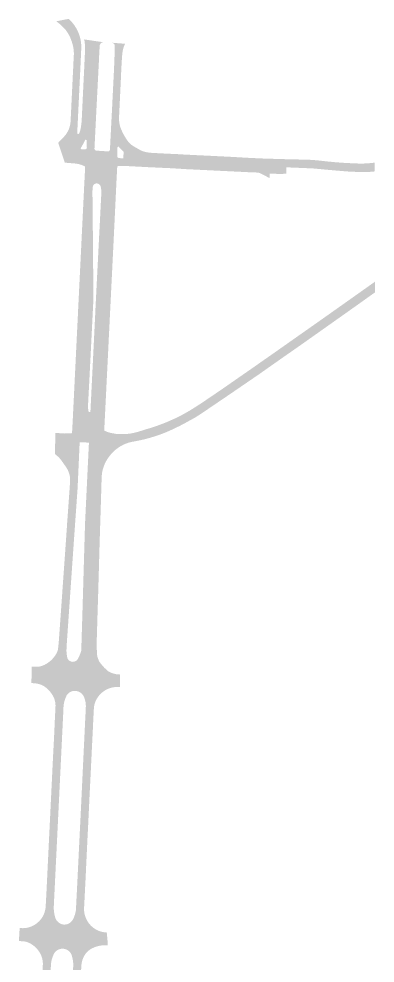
# Model space of a CAD drawing. Header units: inches. Extents: x 96822 to 101067, y 435686 to 441786.
# Drawn here: x 97114.6 to 97298.3, y 436173.1 to 436660.6 of the extents above; entities that cross this region are included whole.
import ezdxf

# ---------------------------------------------------------------- set-up
doc = ezdxf.new("R2010")
doc.units = ezdxf.units.IN
doc.header["$MEASUREMENT"] = 0

msp = doc.modelspace()

# ---------------------------------------------------------------- hatches: boundary and pattern name
for points in [[(97146.37, 436636.67), (97145.72, 436623.18), (97144.68, 436601.65), (97139.81, 436602.46), (97140.06, 436602.97), (97140.24, 436603.39), (97140.42, 436603.82), (97140.57, 436604.25), (97140.71, 436604.69), (97140.84, 436605.13), (97140.95, 436605.58), (97141.04, 436606.03), (97141.12, 436606.48), (97141.19, 436606.93), (97141.24, 436607.39), (97141.26, 436607.77), (97141.33, 436609.19), (97141.79, 436618.66), (97142.39, 436631.12), (97142.69, 436636.82), (97142.74, 436638.22), (97142.86, 436641.2), (97142.94, 436642.18), (97142.95, 436642.52), (97142.95, 436642.86), (97142.94, 436643.2), (97142.92, 436643.55), (97142.9, 436643.89), (97142.87, 436644.23), (97142.84, 436644.57), (97142.8, 436644.91), (97142.75, 436645.25), (97142.7, 436645.59), (97142.64, 436645.93), (97142.57, 436646.27), (97142.47, 436646.78), (97142.23, 436647.7), (97142.06, 436648.27), (97141.87, 436648.84), (97141.68, 436649.4), (97141.47, 436649.96), (97141.12, 436650.81), (97140.99, 436651.12), (97140.85, 436651.41), (97140.71, 436651.71), (97140.56, 436652.01), (97140.41, 436652.3), (97140.25, 436652.59), (97140.08, 436652.87), (97139.92, 436653.15), (97139.74, 436653.43), (97139.56, 436653.71), (97139.38, 436653.98), (97139.19, 436654.26), (97139, 436654.52), (97138.8, 436654.79), (97138.6, 436655.05), (97138.39, 436655.3), (97138.18, 436655.55), (97137.34, 436656.41), (97136.43, 436657.27), (97136.19, 436657.5), (97135.95, 436657.73), (97135.69, 436657.95), (97135.44, 436658.16), (97135.18, 436658.37), (97134.92, 436658.58), (97134.65, 436658.78), (97134.38, 436658.97), (97134.11, 436659.16), (97133.83, 436659.35), (97140.26, 436660.61), (97140.51, 436660.38), (97140.75, 436660.15), (97140.99, 436659.91), (97141.23, 436659.67), (97141.46, 436659.43), (97141.69, 436659.18), (97141.91, 436658.93), (97142.13, 436658.68), (97142.35, 436658.42), (97142.56, 436658.16), (97142.76, 436657.89), (97142.97, 436657.62), (97143.16, 436657.35), (97143.36, 436657.07), (97143.54, 436656.79), (97143.72, 436656.51), (97143.9, 436656.22), (97144.08, 436655.93), (97144.24, 436655.64), (97144.41, 436655.35), (97144.56, 436655.05), (97144.72, 436654.75), (97144.86, 436654.45), (97145.01, 436654.14), (97145.14, 436653.84), (97145.27, 436653.53), (97145.4, 436653.22), (97145.52, 436652.9), (97145.64, 436652.59), (97145.75, 436652.27), (97145.85, 436651.95), (97145.95, 436651.63), (97146.04, 436651.3), (97146.13, 436650.98), (97146.21, 436650.65), (97146.29, 436650.33), (97146.36, 436650), (97146.5, 436649.3), (97146.6, 436648.63), (97146.68, 436647.93), (97146.75, 436647.24), (97146.77, 436646.49), (97146.78, 436645.76), (97146.75, 436645.11), (97146.56, 436641.01), (97146.44, 436637.99), (97146.37, 436636.67)], [(97283.02, 436586.21), (97289.52, 436585.93), (97290.53, 436585.91), (97291.53, 436585.91), (97292.54, 436585.93), (97293.54, 436585.97), (97294.54, 436586.03), (97295.55, 436586.11), (97296.55, 436586.21), (97296.78, 436586.23), (97298.06, 436586.41), (97298.07, 436581.84), (97297.25, 436581.75), (97296.42, 436581.68), (97295.6, 436581.62), (97294.77, 436581.59), (97293.95, 436581.56), (97289.93, 436581.57), (97286.74, 436581.67), (97283.55, 436581.85), (97278.16, 436582.3), (97272.73, 436582.79), (97266.08, 436583.4), (97258.8, 436583.7), (97252.58, 436583.96), (97252.51, 436581.47), (97252.49, 436580.66), (97251.05, 436580.65), (97251.04, 436580.49), (97243.95, 436580.71), (97243.82, 436578.36), (97243.74, 436578.39), (97243.06, 436578.8), (97242.37, 436579.2), (97241.67, 436579.59), (97240.97, 436579.96), (97240.26, 436580.32), (97239.54, 436580.66), (97238.82, 436580.99), (97238.21, 436581.18), (97237.7, 436581.27), (97233.91, 436581.4), (97201, 436583.01), (97192.39, 436583.54), (97190.92, 436583.59), (97180.89, 436584.06), (97174.09, 436584.42), (97174.55, 436594.35), (97176.6, 436593.18), (97176.67, 436593.14), (97176.96, 436592.98), (97177.35, 436592.78), (97177.74, 436592.6), (97178.14, 436592.43), (97178.55, 436592.28), (97178.96, 436592.14), (97179.38, 436592.01), (97179.8, 436591.9), (97180.23, 436591.8), (97180.55, 436591.74), (97180.72, 436591.72), (97181, 436591.66), (97182.94, 436591.43), (97188.63, 436591.13), (97194.05, 436590.87), (97195.28, 436590.81), (97196.17, 436590.79), (97199.77, 436590.56), (97208.01, 436590.16), (97212.6, 436589.94), (97222.31, 436589.46), (97228.76, 436589.1), (97234.37, 436588.78), (97236.41, 436588.7), (97240.66, 436588.5), (97249.62, 436588.23), (97256.89, 436588.04), (97261.11, 436587.96), (97264.11, 436587.88), (97268.1, 436587.6), (97274.05, 436586.95), (97277.53, 436586.62), (97283.02, 436586.21)], [(97152.8, 436511.29), (97152.64, 436508.13), (97152.09, 436497.05), (97152.04, 436496.08), (97151.82, 436491.63), (97151.69, 436489.03), (97151.1, 436477.36), (97150.77, 436471.04), (97150.53, 436466.39), (97150.27, 436461.4), (97150.25, 436461.09), (97150.23, 436460.68), (97150.24, 436460.28), (97150.25, 436459.87), (97150.28, 436459.46), (97150.33, 436459.05), (97150.39, 436458.65), (97150.46, 436458.26), (97150.49, 436458.13), (97150.56, 436457.78), (97150.75, 436457.6), (97151.01, 436457.55), (97151.01, 436455.42), (97150.53, 436455.39), (97142.43, 436454.74), (97142.48, 436455.71), (97142.48, 436455.76), (97143.2, 436470.44), (97144.05, 436487.86), (97144.07, 436488.4), (97144.16, 436490.18), (97144.41, 436495.33), (97144.48, 436496.75), (97145.02, 436507.68), (97145.16, 436510.69), (97145.35, 436514.61), (97145.37, 436514.85), (97145.39, 436515.4), (97145.5, 436517.57), (97145.51, 436517.74), (97145.69, 436521.49), (97146.21, 436532.15), (97146.3, 436533.94), (97146.5, 436538.08), (97146.68, 436541.81), (97146.72, 436542.49), (97146.77, 436543.52), (97146.84, 436545.06), (97148.33, 436575.61), (97155.8, 436576.19), (97155.83, 436575.31), (97155.32, 436575.55), (97154.77, 436575.66), (97154.27, 436575.59), (97153.75, 436575.39), (97153.72, 436575.39), (97153.28, 436575.04), (97152.96, 436574.67), (97152.74, 436574.06), (97152.57, 436572.68), (97152.53, 436571.11), (97152.8, 436544.01), (97152.8, 436543.85), (97152.81, 436542.94), (97152.81, 436542.61), (97152.81, 436542.28), (97152.85, 436538.05), (97152.88, 436533.87), (97152.89, 436532.71), (97152.98, 436521.96), (97153.02, 436518.25), (97153.02, 436518.08), (97153.03, 436516.57), (97153.02, 436516), (97153, 436515.34), (97152.8, 436511.29)], [(97162.81, 436533.15), (97162.3, 436522.76), (97162.11, 436518.98), (97162.1, 436518.8), (97162, 436516.7), (97161.97, 436516.17), (97161.96, 436515.89), (97161.78, 436512.26), (97161.61, 436508.83), (97161.05, 436497.4), (97161.02, 436496.94), (97160.83, 436493.14), (97160.67, 436489.75), (97159.78, 436471.78), (97159.06, 436457.25), (97159, 436456.06), (97151.01, 436455.42), (97151.01, 436457.51), (97151.35, 436457.66), (97151.5, 436457.89), (97151.5, 436458.15), (97152.14, 436471.15), (97153.03, 436489.14), (97153.16, 436491.87), (97153.19, 436492.32), (97153.37, 436496.21), (97153.42, 436497.1), (97153.96, 436508.22), (97154.11, 436511.43), (97154.3, 436515.26), (97154.31, 436515.55), (97154.34, 436516.11), (97154.36, 436516.63), (97154.44, 436518.19), (97154.45, 436518.35), (97154.64, 436522.11), (97155.18, 436532.7), (97155.24, 436533.85), (97155.49, 436538.68), (97155.51, 436539.11), (97155.68, 436542.51), (97155.71, 436543.11), (97155.72, 436543.2), (97155.73, 436543.35), (97155.77, 436544.25), (97156.51, 436558.66), (97157.09, 436570.19), (97157.12, 436571.52), (97157.01, 436572.83), (97156.75, 436574.11), (97156.51, 436574.67), (97156.24, 436575), (97155.83, 436575.31), (97155.8, 436576.19), (97164.92, 436576.89), (97164.15, 436560.59), (97163.39, 436544.87), (97163.34, 436543.73), (97163.31, 436543.13), (97163.27, 436542.37), (97163.06, 436538.13), (97162.81, 436533.15)], [(97243.75, 436480.87), (97238.5, 436477.16), (97236.88, 436476.05), (97223.23, 436466.7), (97209.04, 436457.06), (97205.79, 436454.95), (97202.69, 436453.23), (97198.96, 436451.18), (97197.03, 436450.2), (97195.08, 436449.27), (97193.75, 436448.62), (97192.42, 436448.01), (97191.07, 436447.42), (97189.71, 436446.86), (97188.34, 436446.33), (97186.96, 436445.82), (97185.57, 436445.34), (97182.61, 436444.42), (97180.98, 436443.97), (97179.34, 436443.54), (97177.69, 436443.16), (97176.03, 436442.81), (97174.36, 436442.49), (97173.08, 436442.25), (97172.2, 436442.05), (97170.92, 436441.71), (97169.66, 436441.27), (97168.3, 436440.65), (97167.29, 436440.11), (97166.21, 436439.44), (97166.88, 436446.26), (97168, 436446.22), (97168.61, 436446.23), (97169.22, 436446.24), (97169.82, 436446.27), (97170.43, 436446.31), (97171.03, 436446.37), (97172.21, 436446.51), (97174.42, 436446.99), (97176.38, 436447.5), (97181.15, 436449.01), (97182.1, 436449.26), (97184.26, 436449.96), (97186.39, 436450.7), (97188.51, 436451.49), (97190.61, 436452.32), (97191.72, 436452.79), (97195.62, 436454.54), (97197.16, 436455.31), (97198.68, 436456.1), (97200.19, 436456.92), (97201.68, 436457.77), (97203.15, 436458.64), (97204.61, 436459.55), (97206.05, 436460.48), (97208.79, 436462.24), (97218.95, 436469.14), (97224.26, 436472.83), (97231.66, 436477.98), (97234.96, 436480.27), (97237.97, 436482.38), (97238.8, 436482.97), (97240.68, 436484.29), (97242.54, 436485.57), (97270.93, 436505.56), (97287.82, 436517.53), (97298.27, 436524.94), (97298.29, 436519.43), (97284.33, 436509.48), (97259.22, 436491.7), (97253.22, 436487.52), (97243.75, 436480.87)], [(97142.34, 436328.64), (97143.26, 436313.64), (97142.95, 436313.62), (97142.71, 436313.6), (97142.48, 436313.57), (97142.25, 436313.52), (97142.03, 436313.46), (97141.8, 436313.39), (97141.58, 436313.32), (97141.37, 436313.23), (97141.16, 436313.12), (97140.95, 436313.01), (97140.75, 436312.89), (97140.56, 436312.76), (97140.38, 436312.62), (97140.2, 436312.47), (97140.03, 436312.31), (97139.86, 436312.14), (97139.71, 436311.97), (97139.56, 436311.78), (97139.43, 436311.59), (97139.3, 436311.4), (97139.19, 436311.19), (97139.08, 436310.99), (97138.99, 436310.77), (97138.93, 436310.63), (97138.79, 436310.29), (97138.68, 436310.02), (97138.57, 436309.75), (97138.47, 436309.48), (97138.38, 436309.21), (97138.29, 436308.94), (97138.2, 436308.66), (97138.12, 436308.39), (97138.04, 436308.11), (97137.97, 436307.83), (97137.91, 436307.55), (97137.85, 436307.27), (97137.79, 436306.98), (97137.74, 436306.7), (97137.69, 436306.41), (97137.65, 436306.13), (97137.62, 436305.84), (97137.48, 436302.41), (97137.36, 436300), (97137.32, 436299.22), (97133.17, 436299.41), (97133.2, 436300), (97133.44, 436304.82), (97133.45, 436305.21), (97133.47, 436305.48), (97133.48, 436305.83), (97133.48, 436306.19), (97133.47, 436306.54), (97133.44, 436306.89), (97133.4, 436307.25), (97133.36, 436307.6), (97133.29, 436307.95), (97133.22, 436308.29), (97133.14, 436308.64), (97133.04, 436308.98), (97132.93, 436309.32), (97132.82, 436309.65), (97132.69, 436309.98), (97132.55, 436310.31), (97132.39, 436310.63), (97132.23, 436310.94), (97132.06, 436311.25), (97131.88, 436311.56), (97131.73, 436311.78), (97131.4, 436312.26), (97131.27, 436312.45), (97131.07, 436312.74), (97130.79, 436313.1), (97130.5, 436313.46), (97130.2, 436313.8), (97129.88, 436314.14), (97129.56, 436314.46), (97129.22, 436314.77), (97128.96, 436315), (97128.45, 436315.4), (97128, 436315.73), (97127.56, 436316.03), (97127.19, 436316.24), (97126.94, 436316.37), (97126.59, 436316.54), (97126.24, 436316.7), (97125.89, 436316.85), (97125.53, 436316.98), (97125.17, 436317.1), (97124.8, 436317.21), (97124.43, 436317.3), (97124.05, 436317.38), (97123.67, 436317.45), (97123.3, 436317.51), (97122.9, 436317.55), (97121.7, 436317.63), (97121.09, 436317.66), (97121.04, 436317.66), (97121.26, 436326.14), (97122.14, 436326.1), (97122.5, 436326.09), (97122.98, 436326.07), (97123.32, 436326.06), (97123.66, 436326.06), (97124, 436326.07), (97124.34, 436326.1), (97124.68, 436326.14), (97125.02, 436326.19), (97125.35, 436326.25), (97125.68, 436326.32), (97126.02, 436326.4), (97126.34, 436326.5), (97126.67, 436326.6), (97126.99, 436326.72), (97127.3, 436326.85), (97127.62, 436326.99), (97127.85, 436327.1), (97129.05, 436327.8), (97129.39, 436328.02), (97129.6, 436328.16), (97129.8, 436328.3), (97130, 436328.45), (97130.19, 436328.6), (97130.39, 436328.75), (97130.58, 436328.91), (97130.77, 436329.07), (97130.96, 436329.23), (97131.14, 436329.39), (97131.32, 436329.56), (97131.5, 436329.73), (97131.67, 436329.91), (97131.84, 436330.09), (97132.01, 436330.27), (97132.18, 436330.45), (97132.34, 436330.64), (97132.5, 436330.83), (97132.65, 436331.02), (97132.81, 436331.21), (97132.96, 436331.41), (97133.1, 436331.61), (97133.24, 436331.81), (97133.38, 436332.02), (97133.52, 436332.23), (97133.65, 436332.44), (97133.77, 436332.65), (97134.06, 436333.16), (97134.13, 436333.29), (97134.24, 436333.5), (97134.36, 436333.76), (97134.46, 436334.03), (97134.56, 436334.3), (97134.63, 436334.58), (97134.69, 436334.86), (97134.74, 436335.15), (97134.76, 436335.34), (97134.9, 436336.38), (97135.11, 436338.2), (97135.2, 436339.43), (97136.16, 436352.91), (97137.39, 436370.33), (97138.49, 436385.78), (97138.74, 436389.57), (97138.78, 436390.01), (97139.41, 436399.07), (97139.42, 436399.47), (97139.92, 436406.26), (97141.01, 436421.74), (97141.02, 436421.97), (97141.03, 436422.28), (97141.03, 436422.69), (97141.01, 436423.09), (97140.98, 436423.5), (97140.94, 436423.91), (97140.88, 436424.32), (97140.81, 436424.72), (97140.72, 436425.12), (97140.62, 436425.52), (97140.51, 436425.91), (97140.38, 436426.3), (97140.24, 436426.69), (97140.09, 436427.07), (97139.92, 436427.44), (97139.74, 436427.81), (97139.55, 436428.18), (97139.35, 436428.53), (97139.14, 436428.88), (97138.91, 436429.22), (97138.73, 436429.47), (97137.71, 436430.93), (97136.52, 436432.62), (97136.23, 436433), (97136.05, 436433.22), (97135.86, 436433.44), (97135.67, 436433.66), (97135.47, 436433.88), (97135.27, 436434.09), (97134.79, 436434.57), (97134.5, 436434.83), (97134.21, 436435.09), (97133.78, 436435.47), (97133.16, 436435.97), (97133.45, 436446.79), (97135.49, 436446.7), (97135.8, 436446.69), (97138.14, 436446.53), (97141.57, 436446.55), (97141.79, 436446.59), (97141.96, 436446.81), (97142.09, 436448.17), (97142.43, 436454.74), (97150.53, 436455.39), (97150.66, 436447.38), (97149.74, 436441.87), (97145.94, 436442.05), (97145.82, 436439.35), (97144.92, 436419.37), (97144.88, 436418.37), (97142.91, 436390.37), (97139.29, 436338.02), (97139.2, 436336.21), (97139.12, 436334.48), (97139.21, 436332.75), (97139.52, 436330.88), (97139.61, 436330.6), (97139.71, 436330.36), (97139.83, 436330.14), (97139.97, 436329.93), (97140.12, 436329.72), (97140.3, 436329.53), (97140.48, 436329.36), (97140.68, 436329.2), (97140.89, 436329.06), (97141.12, 436328.94), (97141.35, 436328.84), (97141.59, 436328.76), (97141.84, 436328.7), (97142.09, 436328.66), (97142.34, 436328.64)], [(97155.09, 436351.25), (97154.78, 436340.99), (97154.72, 436338.78), (97154.69, 436337.34), (97154.76, 436335.54), (97154.89, 436332.31), (97154.94, 436332.01), (97155.03, 436331.61), (97155.13, 436331.22), (97155.24, 436330.83), (97155.36, 436330.44), (97155.5, 436330.06), (97155.66, 436329.68), (97155.78, 436329.4), (97155.87, 436329.2), (97156.05, 436328.8), (97156.31, 436328.43), (97156.57, 436328.07), (97156.84, 436327.72), (97157.11, 436327.37), (97157.39, 436327.03), (97157.68, 436326.69), (97157.97, 436326.36), (97158.27, 436326.03), (97158.58, 436325.7), (97158.89, 436325.39), (97159.21, 436325.08), (97159.53, 436324.77), (97159.86, 436324.47), (97160.19, 436324.18), (97160.53, 436323.89), (97160.76, 436323.73), (97160.97, 436323.58), (97161.42, 436323.35), (97161.8, 436323.17), (97162.19, 436323), (97162.59, 436322.85), (97162.99, 436322.71), (97163.4, 436322.58), (97163.81, 436322.47), (97164.22, 436322.37), (97164.64, 436322.28), (97165.06, 436322.21), (97165.51, 436322.15), (97166.77, 436322.09), (97166.72, 436315.59), (97165.12, 436315.63), (97164.78, 436315.63), (97164.41, 436315.61), (97164.04, 436315.58), (97163.68, 436315.54), (97163.31, 436315.49), (97162.95, 436315.42), (97162.58, 436315.34), (97161.97, 436315.17), (97161.5, 436315.03), (97161.04, 436314.87), (97160.59, 436314.69), (97160.16, 436314.49), (97159.74, 436314.29), (97159.33, 436314.06), (97158.93, 436313.83), (97158.55, 436313.58), (97158.2, 436313.33), (97157.86, 436313.07), (97157.52, 436312.8), (97157.2, 436312.52), (97156.89, 436312.23), (97156.59, 436311.92), (97156.3, 436311.61), (97156.02, 436311.29), (97155.81, 436311.04), (97155.7, 436310.89), (97155.52, 436310.67), (97155.3, 436310.37), (97155.08, 436310.06), (97154.88, 436309.74), (97154.69, 436309.41), (97154.51, 436309.08), (97154.34, 436308.75), (97154.18, 436308.41), (97154.04, 436308.06), (97153.9, 436307.71), (97153.78, 436307.35), (97153.67, 436306.99), (97153.58, 436306.63), (97153.49, 436306.26), (97153.42, 436305.89), (97153.36, 436305.52), (97153.31, 436305.1), (97153.22, 436303.83), (97153.1, 436301.36), (97153.03, 436300), (97152.95, 436298.46), (97148.79, 436298.63), (97148.86, 436300), (97148.96, 436301.84), (97149.1, 436304.39), (97149.11, 436305.06), (97149.12, 436305.37), (97149.13, 436305.78), (97149.12, 436306.2), (97149.1, 436306.62), (97149.06, 436307.03), (97149.01, 436307.44), (97148.94, 436307.85), (97148.86, 436308.26), (97148.77, 436308.67), (97148.66, 436309.07), (97148.54, 436309.47), (97148.41, 436309.86), (97148.25, 436310.26), (97148.04, 436310.76), (97147.86, 436311.1), (97147.68, 436311.39), (97147.48, 436311.66), (97147.27, 436311.92), (97147.04, 436312.17), (97146.79, 436312.39), (97146.53, 436312.61), (97146.26, 436312.8), (97145.97, 436312.97), (97145.67, 436313.13), (97145.36, 436313.26), (97145.05, 436313.38), (97144.72, 436313.47), (97144.4, 436313.54), (97144.06, 436313.59), (97143.73, 436313.62), (97143.52, 436313.63), (97143.26, 436313.64), (97142.34, 436328.62), (97142.87, 436328.67), (97143.22, 436328.75), (97143.57, 436328.88), (97143.9, 436329.04), (97144.21, 436329.24), (97144.49, 436329.47), (97144.74, 436329.74), (97144.96, 436330.03), (97145.61, 436331.24), (97146.07, 436332.38), (97146.57, 436333.75), (97146.75, 436334.37), (97146.79, 436334.98), (97146.81, 436335.87), (97146.86, 436337.7), (97147.38, 436354.58), (97148.42, 436390.26), (97148.66, 436398.28), (97148.72, 436400.28), (97148.84, 436402.85), (97149.92, 436425.3), (97150.72, 436441.83), (97149.74, 436441.87), (97150.66, 436447.38), (97150.53, 436455.39), (97151.01, 436455.42), (97159, 436456.06), (97158.62, 436448.32), (97158.72, 436447.96), (97160.33, 436447.3), (97161.73, 436446.88), (97164.55, 436446.35), (97166.88, 436446.26), (97166.21, 436439.44), (97166.08, 436439.36), (97165.53, 436438.97), (97165.2, 436438.73), (97164.88, 436438.48), (97164.56, 436438.22), (97163.86, 436437.63), (97163.43, 436437.22), (97163.17, 436436.97), (97162.91, 436436.71), (97162.66, 436436.45), (97162.42, 436436.18), (97162.17, 436435.91), (97161.94, 436435.63), (97161.71, 436435.35), (97161.48, 436435.06), (97161.26, 436434.77), (97161.06, 436434.51), (97160.86, 436434.24), (97160.67, 436433.97), (97160.48, 436433.69), (97160.29, 436433.41), (97160.12, 436433.13), (97159.94, 436432.85), (97159.77, 436432.56), (97159.61, 436432.27), (97159.45, 436431.97), (97159.3, 436431.68), (97159.15, 436431.38), (97159.01, 436431.08), (97158.87, 436430.77), (97158.74, 436430.47), (97158.61, 436430.16), (97158.49, 436429.85), (97158.37, 436429.53), (97158.26, 436429.22), (97158.15, 436428.9), (97158.05, 436428.58), (97157.96, 436428.26), (97157.87, 436427.94), (97157.79, 436427.62), (97157.71, 436427.29), (97157.63, 436426.93), (97157.56, 436426.57), (97157.5, 436426.21), (97157.45, 436425.84), (97157.4, 436425.48), (97157.36, 436425.11), (97157.32, 436424.74), (97157.29, 436424.37), (97157.27, 436423.88), (97157.25, 436423.16), (97156.97, 436413.6), (97156.9, 436411.34), (97156.59, 436401.24), (97156.52, 436399.36), (97156.45, 436397.21), (97156.19, 436388.72), (97155.84, 436376.24), (97155.48, 436363.77), (97155.09, 436351.25)], [(97137.65, 436193.01), (97137.7, 436180.47), (97137.12, 436180.51), (97136.54, 436180.48), (97135.96, 436180.39), (97135.4, 436180.22), (97134.86, 436179.99), (97134.35, 436179.71), (97133.88, 436179.36), (97133.45, 436178.96), (97133.07, 436178.51), (97132.76, 436178.06), (97132.43, 436177.37), (97132.14, 436176.7), (97131.88, 436176.02), (97131.66, 436175.33), (97131.48, 436174.62), (97131.33, 436173.91), (97131.22, 436173.19), (97131.15, 436172.56), (97130.98, 436169.54), (97130.83, 436166.31), (97128.76, 436124.5), (97127.89, 436106.9), (97123.76, 436107.14), (97123.95, 436110.9), (97124.66, 436125.41), (97125.42, 436140.93), (97126.18, 436156.44), (97126.67, 436166.53), (97126.93, 436171.97), (97126.95, 436172.25), (97126.96, 436172.72), (97126.95, 436173.29), (97126.9, 436173.86), (97126.83, 436174.42), (97126.73, 436174.98), (97126.6, 436175.54), (97126.44, 436176.09), (97126.25, 436176.62), (97126.04, 436177.15), (97125.8, 436177.67), (97125.53, 436178.17), (97125.25, 436178.65), (97124.77, 436179.36), (97124.37, 436179.9), (97123.93, 436180.43), (97123.47, 436180.93), (97122.98, 436181.4), (97122.46, 436181.85), (97121.94, 436182.26), (97121.4, 436182.64), (97120.84, 436182.99), (97120.26, 436183.31), (97119.66, 436183.6), (97119.11, 436183.84), (97118.62, 436184.01), (97118.1, 436184.14), (97117.54, 436184.26), (97116.96, 436184.34), (97116.33, 436184.4), (97115.8, 436184.41), (97114.6, 436184.47), (97115, 436191.16), (97115.88, 436191.15), (97116.17, 436191.13), (97116.66, 436191.12), (97117.24, 436191.13), (97117.81, 436191.18), (97118.39, 436191.25), (97118.96, 436191.36), (97119.52, 436191.49), (97120.08, 436191.65), (97120.63, 436191.84), (97121.17, 436192.05), (97121.69, 436192.3), (97122.21, 436192.57), (97122.72, 436192.87), (97123.3, 436193.25), (97123.74, 436193.57), (97124.24, 436193.97), (97124.72, 436194.41), (97125.18, 436194.86), (97125.61, 436195.35), (97126.02, 436195.85), (97126.39, 436196.38), (97126.74, 436196.92), (97127.06, 436197.48), (97127.35, 436198.06), (97127.62, 436198.69), (97127.84, 436199.32), (97128.04, 436200.02), (97128.21, 436200.72), (97128.34, 436201.44), (97128.42, 436202.12), (97128.44, 436202.81), (97128.84, 436210.26), (97129.16, 436216.88), (97129.81, 436230.38), (97130.47, 436243.88), (97131.27, 436260.35), (97131.88, 436272.96), (97131.97, 436274.82), (97132.13, 436278.15), (97132.58, 436286.82), (97132.76, 436290.31), (97133.17, 436299.41), (97137.32, 436299.22), (97134.58, 436242.94), (97132.97, 436209.98), (97132.81, 436206.79), (97132.6, 436202.46), (97132.58, 436201.23), (97132.64, 436200.29), (97132.71, 436199.64), (97132.8, 436198.99), (97132.91, 436198.35), (97133.05, 436197.71), (97133.22, 436197.05), (97133.44, 436196.33), (97133.66, 436195.81), (97133.92, 436195.34), (97134.23, 436194.9), (97134.58, 436194.49), (97134.99, 436194.1), (97135.47, 436193.76), (97135.98, 436193.47), (97136.51, 436193.25), (97137.07, 436193.09), (97137.65, 436193.01)], [(97159.9, 436188.88), (97160.45, 436183.3), (97160.42, 436182.29), (97159.8, 436182.32), (97158.77, 436182.32), (97158.37, 436182.3), (97157.84, 436182.27), (97157.31, 436182.21), (97156.79, 436182.13), (97156.26, 436182.04), (97155.74, 436181.93), (97155.23, 436181.8), (97154.71, 436181.65), (97154.21, 436181.49), (97153.71, 436181.31), (97153.21, 436181.11), (97152.73, 436180.89), (97152.37, 436180.72), (97151.88, 436180.46), (97151.47, 436180.2), (97151.18, 436180.01), (97150.91, 436179.81), (97150.64, 436179.6), (97150.37, 436179.37), (97150.12, 436179.14), (97149.87, 436178.91), (97149.63, 436178.66), (97149.4, 436178.4), (97149.18, 436178.14), (97148.98, 436177.87), (97148.78, 436177.6), (97148.59, 436177.32), (97148.41, 436177.03), (97148.24, 436176.74), (97148.08, 436176.44), (97147.93, 436176.14), (97147.79, 436175.83), (97147.66, 436175.52), (97147.52, 436175.15), (97147.34, 436174.6), (97147.21, 436174.13), (97147.09, 436173.65), (97146.99, 436173.16), (97146.9, 436172.67), (97146.84, 436172.18), (97146.78, 436171.69), (97146.76, 436171.32), (97146.76, 436171.02), (97146.48, 436165.59), (97146.35, 436162.73), (97146.02, 436155.49), (97145.25, 436139.96), (97144.61, 436127.05), (97144.48, 436124.43), (97143.78, 436109.89), (97143.58, 436106.02), (97139.42, 436106.25), (97140.32, 436124.26), (97142.35, 436165.81), (97142.49, 436169.02), (97142.59, 436170.98), (97142.61, 436171.4), (97142.63, 436171.96), (97142.63, 436172.53), (97142.6, 436173.09), (97142.56, 436173.66), (97142.49, 436174.22), (97142.41, 436174.78), (97142.31, 436175.33), (97142.18, 436175.88), (97142.04, 436176.42), (97141.85, 436177.05), (97141.74, 436177.36), (97141.61, 436177.66), (97141.45, 436177.96), (97141.28, 436178.25), (97141.08, 436178.52), (97140.87, 436178.79), (97140.64, 436179.03), (97140.39, 436179.26), (97140.13, 436179.48), (97139.86, 436179.67), (97139.57, 436179.85), (97139.27, 436180.01), (97138.96, 436180.14), (97138.65, 436180.26), (97138.32, 436180.35), (97138, 436180.42), (97137.7, 436180.47), (97137.65, 436193.01), (97138.1, 436192.99), (97138.43, 436193), (97138.76, 436193.03), (97139.09, 436193.09), (97139.41, 436193.16), (97139.72, 436193.26), (97140.03, 436193.38), (97140.33, 436193.52), (97140.62, 436193.68), (97140.9, 436193.86), (97141.16, 436194.05), (97141.41, 436194.27), (97141.65, 436194.5), (97141.88, 436194.78), (97142.13, 436195.13), (97142.29, 436195.38), (97142.45, 436195.64), (97142.59, 436195.9), (97142.73, 436196.17), (97142.86, 436196.44), (97142.98, 436196.72), (97143.08, 436197), (97143.19, 436197.3), (97143.39, 436197.85), (97143.53, 436198.25), (97143.65, 436198.65), (97143.75, 436199.06), (97143.84, 436199.48), (97143.91, 436199.89), (97143.97, 436200.31), (97144.02, 436200.73), (97144.04, 436201.07), (97144.3, 436206.27), (97144.47, 436209.48), (97146.62, 436253.23), (97148.79, 436298.63), (97152.95, 436298.46), (97152.77, 436294.47), (97152.51, 436289.29), (97152.35, 436286.15), (97151.75, 436273.77), (97151.64, 436271.41), (97151.03, 436259.26), (97150.29, 436243.72), (97149.93, 436236.7), (97149.57, 436229.21), (97148.94, 436215.72), (97148.61, 436209.29), (97148.23, 436201.84), (97148.21, 436201.53), (97148.2, 436201.12), (97148.21, 436200.7), (97148.22, 436200.29), (97148.26, 436199.87), (97148.3, 436199.46), (97148.36, 436199.05), (97148.44, 436198.64), (97148.53, 436198.24), (97148.63, 436197.84), (97148.75, 436197.44), (97148.88, 436197.05), (97149.02, 436196.66), (97149.17, 436196.27), (97149.34, 436195.89), (97149.53, 436195.52), (97149.72, 436195.16), (97149.93, 436194.79), (97150.25, 436194.28), (97150.49, 436193.93), (97150.73, 436193.6), (97150.98, 436193.28), (97151.25, 436192.96), (97151.52, 436192.66), (97151.81, 436192.36), (97152.11, 436192.08), (97152.41, 436191.8), (97152.73, 436191.54), (97153.07, 436191.27), (97153.42, 436191.02), (97153.78, 436190.78), (97154.14, 436190.56), (97154.52, 436190.35), (97154.9, 436190.15), (97155.29, 436189.97), (97155.68, 436189.8), (97156.1, 436189.64), (97156.47, 436189.51), (97156.87, 436189.38), (97157.27, 436189.27), (97157.68, 436189.18), (97158.09, 436189.1), (97158.5, 436189.03), (97158.88, 436188.98), (97159.27, 436188.94), (97159.9, 436188.88)]]:
    msp.add_hatch(color=256).paths.add_polyline_path(points, flags=0)
h = msp.add_hatch(color=256)
h.paths.add_polyline_path([(97154.7, 436616.14), (97154.25, 436607.2), (97153.58, 436593.78), (97153.57, 436593.64), (97153.57, 436593.62), (97153.57, 436593.61), (97153.57, 436593.45), (97153.66, 436593.16), (97153.82, 436592.91), (97154.06, 436592.72), (97154.34, 436592.61), (97157.05, 436592.41), (97155.96, 436584.41), (97155.8, 436576.19), (97148.33, 436575.61), (97148.35, 436575.91), (97148.6, 436580.87), (97148.7, 436583.1), (97148.76, 436584.35), (97148.45, 436584.51), (97148.02, 436584.72), (97147.59, 436584.91), (97147.16, 436585.09), (97146.71, 436585.25), (97146.27, 436585.4), (97145.81, 436585.53), (97145.35, 436585.64), (97144.89, 436585.74), (97144.43, 436585.83), (97143.96, 436585.89), (97143.49, 436585.95), (97142.88, 436585.99), (97140.2, 436586.21), (97138.29, 436586.37), (97134.88, 436596.56), (97135.07, 436596.8), (97135.06, 436596.95), (97136.72, 436598.5), (97138.68, 436600.69), (97139.81, 436602.46), (97144.68, 436601.65), (97144.69, 436601.46), (97144.88, 436601.22), (97145.16, 436601.12), (97145.45, 436601.2), (97145.87, 436601.83), (97146.18, 436602.76), (97146.34, 436603.46), (97146.48, 436604.16), (97146.6, 436604.87), (97146.71, 436605.58), (97146.81, 436606.29), (97146.89, 436607.01), (97146.95, 436607.72), (97147.02, 436608.94), (97147.47, 436618.39), (97148.07, 436630.85), (97148.36, 436636.58), (97148.41, 436637.91), (97148.55, 436640.88), (97148.75, 436645.05), (97148.68, 436646.95), (97148.57, 436648.26), (97148.37, 436649.47), (97148.24, 436650), (97157.99, 436648.58), (97157.55, 436648.44), (97157.27, 436648.3), (97157.02, 436648.13), (97156.8, 436647.92), (97156.61, 436647.68), (97156.46, 436647.42), (97156.35, 436647.13), (97156.28, 436646.83), (97156.15, 436644.63), (97155.93, 436640.54), (97155.93, 436640.15), (97155.7, 436635.64), (97154.7, 436616.14)], flags=0)
h.paths.add_polyline_path([(97149.63, 436595.64), (97149.59, 436597.7), (97149.59, 436597.71), (97149.59, 436597.72), (97149.59, 436597.72), (97149.59, 436597.73), (97149.59, 436597.74), (97149.59, 436597.75), (97149.59, 436597.76), (97149.59, 436597.76), (97149.59, 436597.77), (97149.59, 436597.78), (97149.58, 436597.79), (97149.58, 436597.8), (97149.58, 436597.8), (97149.58, 436597.81), (97149.58, 436597.82), (97149.57, 436597.83), (97149.57, 436597.84), (97149.57, 436597.84), (97149.57, 436597.85), (97149.56, 436597.86), (97149.56, 436597.87), (97149.56, 436597.87), (97149.56, 436597.88), (97149.55, 436597.89), (97149.55, 436597.9), (97149.48, 436598.03), (97149.23, 436598.19), (97148.93, 436598.17), (97148.69, 436597.99), (97148.64, 436597.85), (97148.37, 436597.27), (97148.09, 436596.7), (97147.8, 436596.14), (97147.49, 436595.58), (97147.18, 436595.02), (97146.86, 436594.48), (97146.51, 436593.9), (97146.47, 436593.67), (97146.61, 436593.4), (97146.88, 436593.25), (97147.03, 436593.26), (97148.61, 436593.28), (97148.7, 436593.28), (97148.71, 436593.28), (97148.73, 436593.28), (97148.88, 436593.28), (97149.17, 436593.39), (97149.4, 436593.58), (97149.56, 436593.83), (97149.64, 436594.12), (97149.63, 436594.28), (97149.63, 436595.64)], flags=0)
h = msp.add_hatch(color=256)
h.paths.add_polyline_path([(97174.55, 436594.35), (97174.09, 436584.42), (97171.91, 436584.54), (97168.19, 436584.7), (97167, 436584.71), (97165.65, 436584.57), (97165.42, 436584.45), (97165.3, 436584.22), (97165.3, 436584.09), (97165.27, 436583.48), (97165.09, 436580.08), (97164.92, 436576.89), (97155.8, 436576.19), (97155.96, 436584.41), (97157.05, 436592.41), (97160.57, 436592.18), (97160.8, 436592.22), (97161.02, 436592.31), (97161.21, 436592.45), (97161.36, 436592.62), (97161.48, 436592.82), (97161.55, 436593.05), (97162.25, 436606.79), (97162.71, 436615.6), (97163.68, 436635.19), (97163.85, 436639.74), (97163.87, 436640.11), (97164.04, 436644.22), (97164.04, 436645.23), (97164.07, 436646.51), (97164.06, 436646.68), (97164.02, 436646.93), (97163.95, 436647.16), (97163.84, 436647.38), (97163.71, 436647.59), (97163.55, 436647.78), (97163.37, 436647.95), (97163.17, 436648.09), (97162.95, 436648.2), (97162.72, 436648.28), (97169.37, 436647.75), (97169.26, 436647.53), (97169.16, 436647.3), (97169.06, 436647.08), (97168.96, 436646.85), (97168.87, 436646.63), (97168.79, 436646.4), (97168.7, 436646.17), (97168.63, 436645.94), (97168.55, 436645.7), (97168.48, 436645.47), (97168.41, 436645.23), (97168.35, 436645), (97168.29, 436644.76), (97168.24, 436644.52), (97168.19, 436644.28), (97168.14, 436644.04), (97168.05, 436643.57), (97167.92, 436642.42), (97167.81, 436641.28), (97167.71, 436639.74), (97167.62, 436638.31), (97167.55, 436637.02), (97167.44, 436635.32), (97167.2, 436629.76), (97166.61, 436617.28), (97166.58, 436616.65), (97166.55, 436616.03), (97166.25, 436610.02), (97166.25, 436608), (97166.56, 436605.99), (97166.82, 436605.03), (97167.14, 436604.09), (97167.94, 436602.25), (97168.35, 436601.45), (97168.62, 436600.93), (97169.8, 436598.89), (97170.35, 436598.04), (97171.23, 436596.88), (97172.39, 436595.69), (97174.55, 436594.35)], flags=0)
h.paths.add_polyline_path([(97165.32, 436589.75), (97165.32, 436589.7), (97165.34, 436589.52), (97165.41, 436589.3), (97165.54, 436589.1), (97165.71, 436588.94), (97165.91, 436588.82), (97166.13, 436588.75), (97166.25, 436588.74), (97168.45, 436588.56), (97168.6, 436591.86), (97168.6, 436591.89), (97168.6, 436591.9), (97168.6, 436591.91), (97168.6, 436591.91), (97168.6, 436591.92), (97168.6, 436591.92), (97168.6, 436591.98), (97168.52, 436592.17), (97168.42, 436592.24), (97168.19, 436592.43), (97167.97, 436592.62), (97167.76, 436592.82), (97167.54, 436593.02), (97167.33, 436593.22), (97167.12, 436593.43), (97166.92, 436593.64), (97166.72, 436593.86), (97166.53, 436594.07), (97166.34, 436594.3), (97166.13, 436594.55), (97165.92, 436594.61), (97165.68, 436594.57), (97165.5, 436594.42), (97165.4, 436594.2), (97165.41, 436594.08), (97165.32, 436589.78), (97165.32, 436589.76), (97165.32, 436589.75)], flags=0)

doc.saveas('drawing.dxf')
